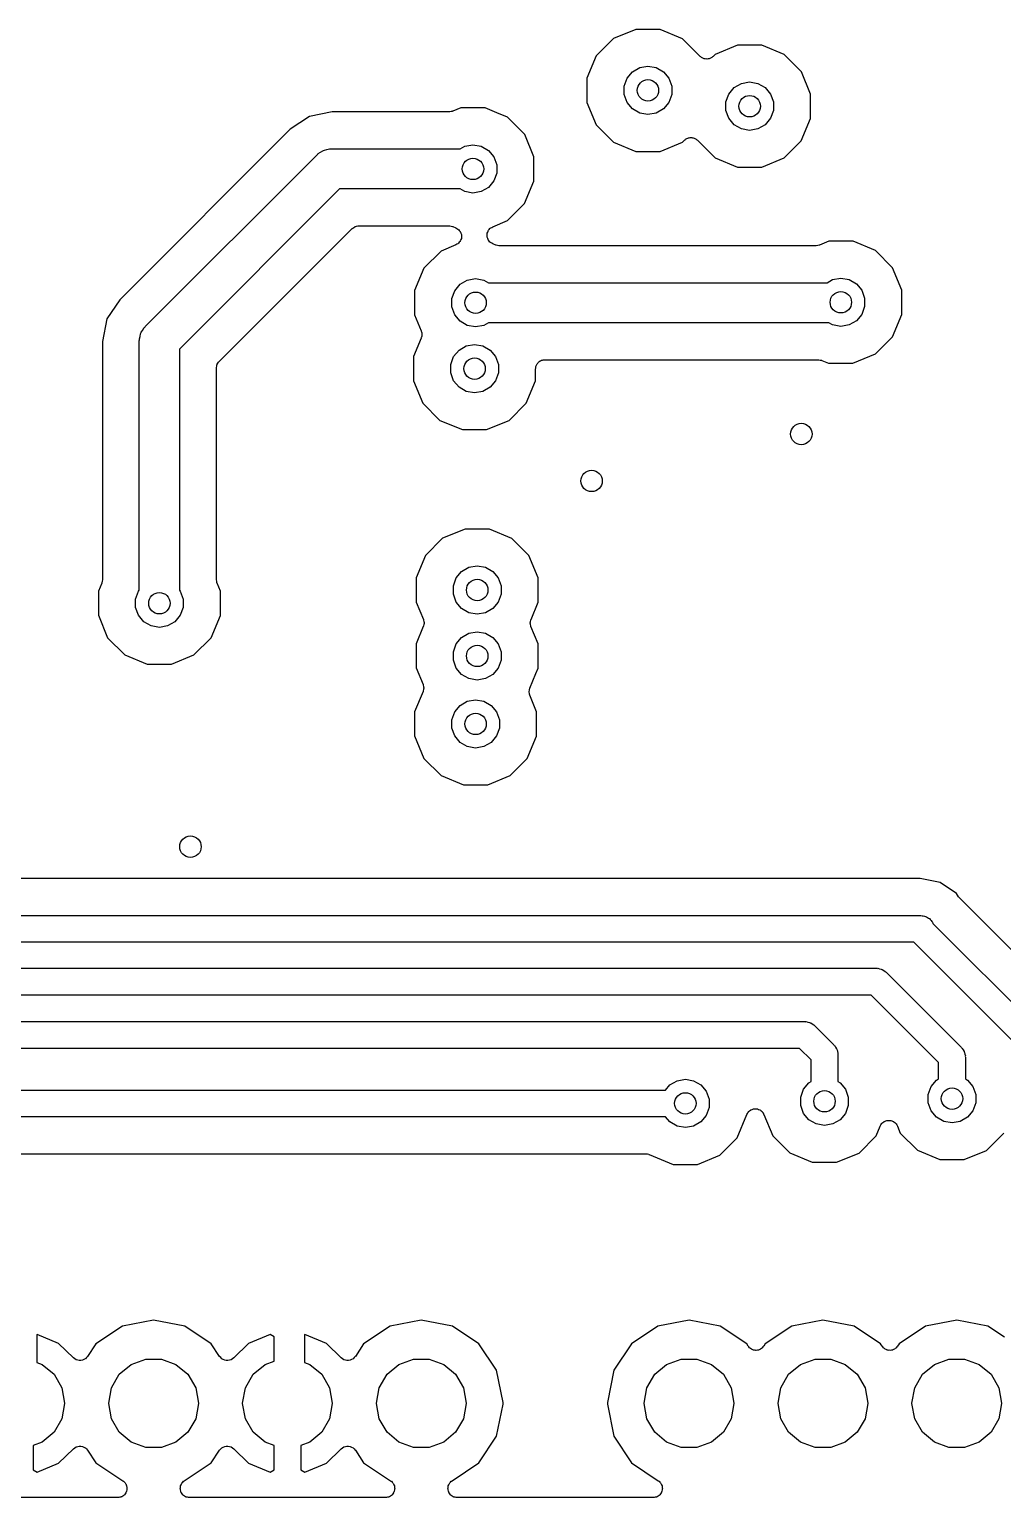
# Model space of a CAD drawing. Extents: x 91.5 to 189.2, y -112.8 to -60.5.
# Drawn here: x 159.7 to 178.17, y -112.83 to -84.97 of the extents above; entities that cross this region are included whole.
import ezdxf

# ---------------------------------------------------------------- set-up
doc = ezdxf.new("R2010")
doc.units = 0
doc.header["$MEASUREMENT"] = 0
doc.layers.add('BLACK', color=7, linetype='CONTINUOUS')

msp = doc.modelspace()

# ---------------------------------------------------------------- linework, layer by layer
at = {"layer": 'Black'}
for p, q in [((170.785, -85.1484), (170.46, -85.4736)), ((171.211, -84.9726), (170.785, -85.1484)), ((171.671, -84.973), (171.211, -84.9726)), ((172.096, -85.1495), (171.671, -84.973)), ((172.431, -85.4845), (172.096, -85.1495)), ((170.46, -85.4736), (170.283, -85.8988)), ((172.443, -85.4933), (172.431, -85.4845)), ((172.454, -85.5042), (172.443, -85.4933)), ((172.468, -85.5107), (172.454, -85.5042)), ((172.481, -85.5195), (172.468, -85.5107)), ((172.495, -85.5235), (172.481, -85.5195)), ((172.629, -85.5197), (172.614, -85.5236)), ((172.642, -85.5109), (172.629, -85.5197)), ((172.655, -85.5044), (172.642, -85.5109)), ((172.666, -85.4935), (172.655, -85.5044)), ((172.679, -85.4847), (172.666, -85.4935)), ((172.715, -85.4484), (172.679, -85.4847)), ((173.141, -85.2726), (172.715, -85.4484)), ((173.601, -85.273), (173.141, -85.2726)), ((174.026, -85.4495), (173.601, -85.273)), ((174.352, -85.7754), (174.026, -85.4495)), ((171.043, -85.9005), (171.145, -85.7784)), ((171.145, -85.7784), (171.283, -85.6987)), ((171.283, -85.6987), (171.44, -85.6711)), ((171.44, -85.6711), (171.597, -85.6987)), ((171.597, -85.6987), (171.735, -85.7784)), ((171.735, -85.7784), (171.837, -85.9005)), ((172.509, -85.53), (172.495, -85.5235)), ((172.525, -85.5314), (172.509, -85.53)), ((172.54, -85.5354), (172.525, -85.5314)), ((172.555, -85.534), (172.54, -85.5354)), ((172.57, -85.5354), (172.555, -85.534)), ((172.585, -85.5314), (172.57, -85.5354)), ((172.6, -85.5301), (172.585, -85.5314)), ((172.614, -85.5236), (172.6, -85.5301)), ((174.527, -86.2008), (174.352, -85.7754)), ((170.283, -85.8988), (170.283, -86.3592)), ((170.988, -86.0503), (171.043, -85.9005)), ((170.988, -86.2097), (170.988, -86.0503)), ((171.837, -85.9005), (171.892, -86.0503)), ((171.892, -86.0503), (171.892, -86.2097)), ((172.973, -86.2005), (173.075, -86.0784)), ((173.075, -86.0784), (173.213, -85.9987)), ((173.213, -85.9987), (173.37, -85.9711)), ((173.37, -85.9711), (173.527, -85.9987)), ((173.527, -85.9987), (173.665, -86.0784)), ((173.665, -86.0784), (173.767, -86.2005)), ((171.043, -86.3595), (170.988, -86.2097)), ((171.892, -86.2097), (171.837, -86.3595)), ((172.918, -86.3503), (172.973, -86.2005)), ((172.918, -86.5097), (172.918, -86.3503)), ((173.767, -86.2005), (173.822, -86.3503)), ((173.822, -86.3503), (173.822, -86.5097)), ((174.527, -86.6612), (174.527, -86.2008)), ((165.018, -86.6245), (164.653, -86.8678)), ((165.447, -86.539), (165.018, -86.6245)), ((167.671, -86.539), (165.447, -86.539)), ((167.675, -86.5383), (167.671, -86.539)), ((167.679, -86.5388), (167.675, -86.5383)), ((167.705, -86.5331), (167.679, -86.5388)), ((167.731, -86.5284), (167.705, -86.5331)), ((167.734, -86.5265), (167.731, -86.5284)), ((167.738, -86.5257), (167.734, -86.5265)), ((167.891, -86.4626), (167.738, -86.5257)), ((168.351, -86.463), (167.891, -86.4626)), ((168.575, -86.556), (168.351, -86.463)), ((168.776, -86.6395), (168.575, -86.556)), ((168.575, -86.556), (168.575, -86.556)), ((170.283, -86.3592), (170.458, -86.7846)), ((171.145, -86.4816), (171.043, -86.3595)), ((171.283, -86.5613), (171.145, -86.4816)), ((171.44, -86.5889), (171.283, -86.5613)), ((171.597, -86.5613), (171.44, -86.5889)), ((171.735, -86.4816), (171.597, -86.5613)), ((171.837, -86.3595), (171.735, -86.4816)), ((172.973, -86.6595), (172.918, -86.5097)), ((173.822, -86.5097), (173.767, -86.6595)), ((164.653, -86.8678), (161.418, -90.1034)), ((169.102, -86.9654), (168.776, -86.6395)), ((170.458, -86.7846), (170.784, -87.1105)), ((173.075, -86.7816), (172.973, -86.6595)), ((173.213, -86.8613), (173.075, -86.7816)), ((173.37, -86.8889), (173.213, -86.8613)), ((173.527, -86.8613), (173.37, -86.8889)), ((173.665, -86.7816), (173.527, -86.8613)), ((173.767, -86.6595), (173.665, -86.7816)), ((174.35, -87.0864), (174.527, -86.6612)), ((167.876, -87.239), (167.963, -87.1887)), ((167.963, -87.1887), (168.12, -87.1611)), ((168.12, -87.1611), (168.277, -87.1887)), ((168.277, -87.1887), (168.415, -87.2684)), ((169.277, -87.3908), (169.102, -86.9654)), ((170.784, -87.1105), (171.209, -87.287)), ((171.669, -87.2874), (172.095, -87.1116)), ((172.095, -87.1116), (172.131, -87.0753)), ((172.131, -87.0753), (172.144, -87.0665)), ((172.144, -87.0665), (172.155, -87.0556)), ((172.155, -87.0556), (172.168, -87.0491)), ((172.168, -87.0491), (172.181, -87.0403)), ((172.181, -87.0403), (172.196, -87.0364)), ((172.196, -87.0364), (172.21, -87.0299)), ((172.21, -87.0299), (172.225, -87.0286)), ((172.225, -87.0286), (172.24, -87.0246)), ((172.24, -87.0246), (172.255, -87.026)), ((172.255, -87.026), (172.27, -87.0246)), ((172.27, -87.0246), (172.285, -87.0286)), ((172.285, -87.0286), (172.301, -87.03)), ((172.301, -87.03), (172.315, -87.0365)), ((172.315, -87.0365), (172.329, -87.0405)), ((172.329, -87.0405), (172.342, -87.0493)), ((172.342, -87.0493), (172.356, -87.0558)), ((172.356, -87.0558), (172.367, -87.0667)), ((172.367, -87.0667), (172.379, -87.0755)), ((172.379, -87.0755), (172.714, -87.4105)), ((174.025, -87.4116), (174.35, -87.0864)), ((161.901, -90.6106), (165.161, -87.3506)), ((165.161, -87.3506), (165.174, -87.341)), ((165.174, -87.341), (165.185, -87.3281)), ((165.185, -87.3281), (165.228, -87.3032)), ((165.228, -87.3032), (165.269, -87.2747)), ((165.269, -87.2747), (165.285, -87.2704)), ((165.285, -87.2704), (165.3, -87.262)), ((165.3, -87.262), (165.349, -87.2533)), ((165.349, -87.2533), (165.397, -87.2404)), ((165.397, -87.2404), (165.413, -87.2419)), ((165.413, -87.2419), (165.43, -87.239)), ((165.43, -87.239), (167.876, -87.239)), ((168.415, -87.2684), (168.517, -87.3905)), ((168.517, -87.3905), (168.572, -87.5403)), ((169.277, -87.8512), (169.277, -87.3908)), ((171.209, -87.287), (171.669, -87.2874)), ((172.714, -87.4105), (173.139, -87.587)), ((173.599, -87.5874), (174.025, -87.4116)), ((168.572, -87.6997), (168.517, -87.8495)), ((168.572, -87.5403), (168.572, -87.6997)), ((173.139, -87.587), (173.599, -87.5874)), ((165.588, -88.001), (162.551, -91.0378)), ((167.876, -88.001), (165.588, -88.001)), ((167.963, -88.0513), (167.876, -88.001)), ((168.415, -87.9716), (168.277, -88.0513)), ((168.517, -87.8495), (168.415, -87.9716)), ((169.1, -88.2764), (169.277, -87.8512)), ((168.12, -88.0789), (167.963, -88.0513)), ((168.277, -88.0513), (168.12, -88.0789)), ((168.775, -88.6016), (169.1, -88.2764)), ((163.302, -91.2764), (165.826, -88.7524)), ((165.826, -88.7524), (165.833, -88.748)), ((165.833, -88.748), (165.838, -88.7421)), ((165.838, -88.7421), (165.858, -88.7306)), ((165.858, -88.7306), (165.876, -88.7174)), ((165.876, -88.7174), (165.884, -88.7154)), ((165.884, -88.7154), (165.89, -88.7116)), ((165.89, -88.7116), (165.913, -88.7076)), ((165.913, -88.7076), (165.935, -88.7017)), ((165.935, -88.7017), (165.943, -88.7023)), ((165.943, -88.7023), (165.95, -88.701)), ((165.95, -88.701), (167.671, -88.701)), ((167.671, -88.701), (167.675, -88.7017)), ((167.675, -88.7017), (167.679, -88.7012)), ((167.679, -88.7012), (167.705, -88.707)), ((167.705, -88.707), (167.731, -88.7116)), ((167.731, -88.7116), (167.734, -88.7136)), ((167.734, -88.7136), (167.738, -88.7144)), ((167.738, -88.7144), (167.796, -88.7384)), ((167.796, -88.7384), (167.815, -88.7507)), ((167.815, -88.7507), (167.835, -88.7613)), ((167.835, -88.7613), (167.841, -88.767)), ((167.841, -88.767), (167.847, -88.7712)), ((167.847, -88.7712), (167.861, -88.7894)), ((167.861, -88.7894), (167.877, -88.8063)), ((167.877, -88.8063), (167.88, -88.8134)), ((167.88, -88.8134), (167.884, -88.8195)), ((167.884, -88.8195), (167.891, -88.8414)), ((167.891, -88.8414), (167.9, -88.8626)), ((167.9, -88.8626), (167.9, -88.8703)), ((168.388, -88.8565), (168.39, -88.8491)), ((168.389, -88.8794), (168.388, -88.8565)), ((168.39, -88.8414), (168.399, -88.8202)), ((168.39, -88.8491), (168.39, -88.8414)), ((168.399, -88.8202), (168.406, -88.7984)), ((168.406, -88.7984), (168.411, -88.7923)), ((168.411, -88.7923), (168.414, -88.7851)), ((168.414, -88.7851), (168.429, -88.7682)), ((168.429, -88.7682), (168.443, -88.7501)), ((168.443, -88.7501), (168.45, -88.7459)), ((168.45, -88.7459), (168.455, -88.7402)), ((168.455, -88.7402), (168.475, -88.7297)), ((168.475, -88.7297), (168.495, -88.7173)), ((168.495, -88.7173), (168.775, -88.6016)), ((167.795, -89.0627), (167.515, -89.1784)), ((167.815, -89.0503), (167.795, -89.0627)), ((167.835, -89.0398), (167.815, -89.0503)), ((167.84, -89.0341), (167.835, -89.0398)), ((167.847, -89.0299), (167.84, -89.0341)), ((167.861, -89.0118), (167.847, -89.0299)), ((167.876, -88.9949), (167.861, -89.0118)), ((167.879, -88.9877), (167.876, -88.9949)), ((167.884, -88.9816), (167.879, -88.9877)), ((167.891, -88.9598), (167.884, -88.9816)), ((167.9, -88.9386), (167.891, -88.9598)), ((167.9, -88.8703), (167.902, -88.8777)), ((167.902, -88.9235), (167.9, -88.9309)), ((167.9, -88.9309), (167.9, -88.9386)), ((167.902, -88.8777), (167.901, -88.9006)), ((167.901, -88.9006), (167.902, -88.9235)), ((168.388, -88.9023), (168.389, -88.8794)), ((168.39, -88.9097), (168.388, -88.9023)), ((168.39, -88.9174), (168.39, -88.9097)), ((168.399, -88.9386), (168.39, -88.9174)), ((168.406, -88.9604), (168.399, -88.9386)), ((168.41, -88.9666), (168.406, -88.9604)), ((168.413, -88.9737), (168.41, -88.9666)), ((168.429, -88.9906), (168.413, -88.9737)), ((168.443, -89.0088), (168.429, -88.9906)), ((168.449, -89.013), (168.443, -89.0088)), ((168.455, -89.0187), (168.449, -89.013)), ((168.475, -89.0293), (168.455, -89.0187)), ((168.494, -89.0416), (168.475, -89.0293)), ((168.552, -89.0656), (168.494, -89.0416)), ((168.556, -89.0664), (168.552, -89.0656)), ((168.559, -89.0684), (168.556, -89.0664)), ((168.585, -89.073), (168.559, -89.0684)), ((168.611, -89.0788), (168.585, -89.073)), ((168.615, -89.0783), (168.611, -89.0788)), ((168.619, -89.079), (168.615, -89.0783)), ((174.627, -89.079), (168.619, -89.079)), ((174.631, -89.0783), (174.627, -89.079)), ((174.634, -89.0788), (174.631, -89.0783)), ((174.661, -89.0731), (174.634, -89.0788)), ((174.687, -89.0684), (174.661, -89.0731)), ((174.69, -89.0665), (174.687, -89.0684)), ((174.694, -89.0657), (174.69, -89.0665)), ((174.871, -88.9926), (174.694, -89.0657)), ((175.331, -88.993), (174.871, -88.9926)), ((175.756, -89.1695), (175.331, -88.993)), ((167.515, -89.1784), (167.19, -89.5036)), ((176.082, -89.4954), (175.756, -89.1695)), ((167.19, -89.5036), (167.013, -89.9288)), ((174.943, -89.7187), (175.1, -89.6911)), ((175.1, -89.6911), (175.257, -89.7187)), ((176.257, -89.9208), (176.082, -89.4954)), ((167.013, -89.9288), (167.013, -90.3892)), ((167.718, -90.0803), (167.773, -89.9305)), ((167.773, -89.9305), (167.875, -89.8084)), ((167.875, -89.8084), (168.013, -89.7287)), ((168.013, -89.7287), (168.17, -89.7011)), ((168.17, -89.7011), (168.327, -89.7287)), ((168.327, -89.7287), (168.414, -89.779)), ((168.414, -89.779), (174.839, -89.779)), ((174.839, -89.779), (174.943, -89.7187)), ((175.257, -89.7187), (175.395, -89.7984)), ((175.395, -89.7984), (175.497, -89.9205)), ((175.497, -89.9205), (175.552, -90.0703)), ((176.257, -90.3812), (176.257, -89.9208)), ((161.418, -90.1034), (161.174, -90.4676)), ((167.718, -90.2397), (167.718, -90.0803)), ((167.773, -90.3895), (167.718, -90.2397)), ((175.552, -90.2297), (175.497, -90.3795)), ((175.552, -90.0703), (175.552, -90.2297)), ((161.174, -90.4676), (161.089, -90.8973)), ((167.013, -90.3892), (167.139, -90.6941)), ((167.875, -90.5116), (167.773, -90.3895)), ((168.013, -90.5913), (167.875, -90.5116)), ((175.395, -90.5016), (175.257, -90.5813)), ((175.497, -90.3795), (175.395, -90.5016)), ((176.08, -90.8064), (176.257, -90.3812)), ((161.79, -90.8468), (161.803, -90.7987)), ((161.803, -90.7987), (161.812, -90.7497)), ((161.812, -90.7497), (161.82, -90.7352)), ((161.82, -90.7352), (161.825, -90.719)), ((161.825, -90.719), (161.853, -90.6782)), ((161.853, -90.6782), (161.878, -90.6351)), ((161.878, -90.6351), (161.891, -90.6243)), ((161.891, -90.6243), (161.901, -90.6106)), ((167.139, -90.6941), (167.14, -90.7017)), ((167.14, -90.7017), (167.144, -90.7085)), ((167.144, -90.8141), (167.14, -90.8209)), ((167.144, -90.7085), (167.147, -90.7312)), ((167.147, -90.7913), (167.144, -90.8141)), ((167.147, -90.7312), (167.152, -90.7536)), ((167.152, -90.769), (167.147, -90.7913)), ((167.152, -90.7536), (167.151, -90.7613)), ((167.151, -90.7613), (167.152, -90.769)), ((168.17, -90.6189), (168.013, -90.5913)), ((168.327, -90.5913), (168.17, -90.6189)), ((168.414, -90.541), (168.327, -90.5913)), ((174.873, -90.541), (168.414, -90.541)), ((174.943, -90.5813), (174.873, -90.541)), ((175.1, -90.6089), (174.943, -90.5813)), ((175.257, -90.5813), (175.1, -90.6089)), ((175.755, -91.1316), (176.08, -90.8064)), ((161.089, -90.8973), (161.089, -95.4108)), ((161.789, -90.88), (161.792, -90.8635)), ((161.789, -95.6109), (161.789, -90.88)), ((161.792, -90.8635), (161.79, -90.8468)), ((162.551, -91.0378), (162.551, -95.6109)), ((167.138, -90.8284), (166.993, -91.1788)), ((167.14, -90.8209), (167.138, -90.8284)), ((167.753, -91.1805), (167.855, -91.0584)), ((167.855, -91.0584), (167.993, -90.9787)), ((167.993, -90.9787), (168.15, -90.9511)), ((168.15, -90.9511), (168.307, -90.9787)), ((168.307, -90.9787), (168.445, -91.0584)), ((168.445, -91.0584), (168.547, -91.1805)), ((163.252, -91.3852), (163.258, -91.363)), ((163.258, -91.363), (163.262, -91.3404)), ((163.262, -91.3404), (163.265, -91.3337)), ((163.265, -91.3337), (163.267, -91.3263)), ((163.267, -91.3263), (163.281, -91.3075)), ((163.281, -91.3075), (163.292, -91.2877)), ((163.292, -91.2877), (163.298, -91.2827)), ((163.298, -91.2827), (163.302, -91.2764)), ((166.993, -91.1788), (166.993, -91.6392)), ((167.698, -91.3303), (167.753, -91.1805)), ((167.698, -91.4897), (167.698, -91.3303)), ((168.547, -91.1805), (168.602, -91.3303)), ((168.602, -91.3303), (168.602, -91.4897)), ((169.31, -91.386), (169.315, -91.3715)), ((169.315, -91.3715), (169.318, -91.3563)), ((169.318, -91.3563), (169.325, -91.3431)), ((169.325, -91.3431), (169.331, -91.3287)), ((169.331, -91.3287), (169.341, -91.3169)), ((169.341, -91.3169), (169.348, -91.3036)), ((169.348, -91.3036), (169.36, -91.2938)), ((169.36, -91.2938), (169.37, -91.2821)), ((169.37, -91.2821), (169.383, -91.2743)), ((169.383, -91.2743), (169.395, -91.2644)), ((169.395, -91.2644), (169.409, -91.2592)), ((169.409, -91.2592), (169.423, -91.2516)), ((169.423, -91.2516), (169.438, -91.2489)), ((169.438, -91.2489), (169.452, -91.2436)), ((169.452, -91.2436), (169.468, -91.2437)), ((169.468, -91.2437), (169.483, -91.241)), ((169.483, -91.241), (174.675, -91.241)), ((174.675, -91.241), (174.679, -91.2417)), ((174.679, -91.2417), (174.683, -91.2412)), ((174.683, -91.2412), (174.709, -91.247)), ((174.709, -91.247), (174.735, -91.2516)), ((174.735, -91.2516), (174.738, -91.2536)), ((174.738, -91.2536), (174.742, -91.2544)), ((174.742, -91.2544), (174.869, -91.307)), ((174.869, -91.307), (175.329, -91.3074)), ((175.329, -91.3074), (175.755, -91.1316)), ((163.251, -91.4005), (163.252, -91.3929)), ((163.251, -95.4111), (163.251, -91.4005)), ((163.252, -91.3929), (163.252, -91.3852)), ((166.993, -91.6392), (167.168, -92.0646)), ((167.753, -91.6395), (167.698, -91.4897)), ((167.855, -91.7616), (167.753, -91.6395)), ((168.547, -91.6395), (168.445, -91.7616)), ((168.602, -91.4897), (168.547, -91.6395)), ((169.13, -92.0664), (169.307, -91.6412)), ((169.307, -91.4163), (169.31, -91.4013)), ((169.307, -91.6412), (169.307, -91.4163)), ((169.31, -91.4013), (169.31, -91.386)), ((167.993, -91.8413), (167.855, -91.7616)), ((168.15, -91.8689), (167.993, -91.8413)), ((168.307, -91.8413), (168.15, -91.8689)), ((168.445, -91.7616), (168.307, -91.8413)), ((167.168, -92.0646), (167.494, -92.3905)), ((168.805, -92.3916), (169.13, -92.0664)), ((167.494, -92.3905), (167.919, -92.567)), ((168.379, -92.5674), (168.805, -92.3916)), ((167.919, -92.567), (168.379, -92.5674)), ((167.545, -94.6284), (167.22, -94.9536)), ((167.971, -94.4526), (167.545, -94.6284)), ((168.431, -94.453), (167.971, -94.4526)), ((168.856, -94.6295), (168.431, -94.453)), ((169.182, -94.9554), (168.856, -94.6295)), ((167.22, -94.9536), (167.043, -95.3788)), ((169.357, -95.3808), (169.182, -94.9554)), ((167.803, -95.3805), (167.905, -95.2584)), ((167.905, -95.2584), (168.043, -95.1787)), ((168.043, -95.1787), (168.2, -95.1511)), ((168.2, -95.1511), (168.357, -95.1787)), ((168.357, -95.1787), (168.495, -95.2584)), ((168.495, -95.2584), (168.597, -95.3805)), ((161.076, -95.4781), (161.013, -95.6288)), ((161.078, -95.4708), (161.076, -95.4742)), ((161.076, -95.4742), (161.076, -95.4781)), ((161.083, -95.4446), (161.078, -95.4708)), ((161.089, -95.4186), (161.083, -95.4446)), ((161.089, -95.4108), (161.088, -95.4147)), ((161.088, -95.4147), (161.089, -95.4186)), ((163.252, -95.4148), (163.251, -95.4111)), ((163.251, -95.4186), (163.252, -95.4148)), ((163.257, -95.4447), (163.251, -95.4186)), ((163.262, -95.4711), (163.257, -95.4447)), ((163.263, -95.4744), (163.262, -95.4711)), ((163.264, -95.4781), (163.263, -95.4744)), ((163.327, -95.6308), (163.264, -95.4781)), ((167.043, -95.3788), (167.043, -95.8392)), ((167.748, -95.5303), (167.803, -95.3805)), ((167.748, -95.6897), (167.748, -95.5303)), ((168.597, -95.3805), (168.652, -95.5303)), ((168.652, -95.5303), (168.652, -95.6897)), ((169.357, -95.8412), (169.357, -95.3808)), ((161.013, -95.6288), (161.013, -96.0892)), ((161.718, -95.7803), (161.773, -95.6305)), ((161.718, -95.9397), (161.718, -95.7803)), ((161.773, -95.6305), (161.789, -95.6109)), ((162.551, -95.6109), (162.567, -95.6305)), ((162.567, -95.6305), (162.622, -95.7803)), ((162.622, -95.7803), (162.622, -95.9397)), ((163.327, -96.0912), (163.327, -95.6308)), ((167.803, -95.8395), (167.748, -95.6897)), ((168.652, -95.6897), (168.597, -95.8395)), ((161.013, -96.0892), (161.188, -96.5146)), ((161.773, -96.0895), (161.718, -95.9397)), ((161.875, -96.2116), (161.773, -96.0895)), ((162.567, -96.0895), (162.465, -96.2116)), ((162.622, -95.9397), (162.567, -96.0895)), ((163.15, -96.5164), (163.327, -96.0912)), ((167.043, -95.8392), (167.179, -96.1683)), ((167.905, -95.9616), (167.803, -95.8395)), ((168.043, -96.0413), (167.905, -95.9616)), ((168.2, -96.0689), (168.043, -96.0413)), ((168.357, -96.0413), (168.2, -96.0689)), ((168.495, -95.9616), (168.357, -96.0413)), ((168.597, -95.8395), (168.495, -95.9616)), ((169.222, -96.1674), (169.357, -95.8412)), ((162.013, -96.2913), (161.875, -96.2116)), ((162.17, -96.3189), (162.013, -96.2913)), ((162.327, -96.2913), (162.17, -96.3189)), ((162.465, -96.2116), (162.327, -96.2913)), ((167.178, -96.3026), (167.043, -96.6288)), ((167.18, -96.295), (167.178, -96.3026)), ((167.179, -96.1683), (167.18, -96.1758)), ((167.18, -96.1758), (167.184, -96.1827)), ((167.184, -96.2882), (167.18, -96.295)), ((167.184, -96.1827), (167.187, -96.2054)), ((167.187, -96.2655), (167.184, -96.2882)), ((167.187, -96.2054), (167.192, -96.2278)), ((167.192, -96.2431), (167.187, -96.2655)), ((167.192, -96.2278), (167.191, -96.2354)), ((167.191, -96.2354), (167.192, -96.2431)), ((169.208, -96.2269), (169.213, -96.2045)), ((169.209, -96.2346), (169.208, -96.2269)), ((169.208, -96.2422), (169.209, -96.2346)), ((169.213, -96.2646), (169.208, -96.2422)), ((169.213, -96.2045), (169.216, -96.1818)), ((169.216, -96.2873), (169.213, -96.2646)), ((169.216, -96.1818), (169.22, -96.1749)), ((169.22, -96.2942), (169.216, -96.2873)), ((169.22, -96.1749), (169.222, -96.1674)), ((169.221, -96.3017), (169.22, -96.2942)), ((169.357, -96.6308), (169.221, -96.3017)), ((161.188, -96.5146), (161.514, -96.8405)), ((162.825, -96.8416), (163.15, -96.5164)), ((167.043, -96.6288), (167.043, -97.0892)), ((167.748, -96.7803), (167.803, -96.6305)), ((167.803, -96.6305), (167.905, -96.5084)), ((167.905, -96.5084), (168.043, -96.4287)), ((168.043, -96.4287), (168.2, -96.4011)), ((168.2, -96.4011), (168.357, -96.4287)), ((168.357, -96.4287), (168.495, -96.5084)), ((168.495, -96.5084), (168.597, -96.6305)), ((168.597, -96.6305), (168.652, -96.7803)), ((169.357, -97.0912), (169.357, -96.6308)), ((161.514, -96.8405), (161.939, -97.017)), ((162.399, -97.0174), (162.825, -96.8416)), ((167.748, -96.9397), (167.748, -96.7803)), ((167.803, -97.0895), (167.748, -96.9397)), ((168.652, -96.9397), (168.597, -97.0895)), ((168.652, -96.7803), (168.652, -96.9397)), ((161.939, -97.017), (162.399, -97.0174)), ((167.043, -97.0892), (167.172, -97.4021)), ((167.905, -97.2116), (167.803, -97.0895)), ((168.043, -97.2913), (167.905, -97.2116)), ((168.495, -97.2116), (168.357, -97.2913)), ((168.597, -97.0895), (168.495, -97.2116)), ((169.198, -97.4736), (169.313, -97.1966)), ((169.313, -97.1966), (169.357, -97.0912)), ((169.313, -97.1966), (169.313, -97.1966)), ((167.172, -97.4021), (167.174, -97.4096)), ((167.174, -97.4096), (167.177, -97.4165)), ((167.177, -97.4165), (167.18, -97.4392)), ((167.18, -97.4993), (167.177, -97.522)), ((167.18, -97.4392), (167.185, -97.4616)), ((167.185, -97.4769), (167.18, -97.4993)), ((167.185, -97.4616), (167.184, -97.4693)), ((167.184, -97.4693), (167.185, -97.4769)), ((168.2, -97.3189), (168.043, -97.2913)), ((168.357, -97.2913), (168.2, -97.3189)), ((169.19, -97.5107), (169.193, -97.488)), ((169.193, -97.488), (169.197, -97.4811)), ((169.197, -97.4811), (169.198, -97.4736)), ((167.172, -97.5364), (167.013, -97.9188)), ((167.173, -97.5289), (167.172, -97.5364)), ((167.177, -97.522), (167.173, -97.5289)), ((167.875, -97.7984), (168.013, -97.7187)), ((168.013, -97.7187), (168.17, -97.6911)), ((168.17, -97.6911), (168.327, -97.7187)), ((168.327, -97.7187), (168.465, -97.7984)), ((169.185, -97.5331), (169.19, -97.5107)), ((169.186, -97.5407), (169.185, -97.5331)), ((169.185, -97.5484), (169.186, -97.5407)), ((169.19, -97.5708), (169.185, -97.5484)), ((169.193, -97.5935), (169.19, -97.5708)), ((169.196, -97.6004), (169.193, -97.5935)), ((169.198, -97.6079), (169.196, -97.6004)), ((169.327, -97.9208), (169.198, -97.6079)), ((167.013, -97.9188), (167.013, -98.3792)), ((167.718, -98.0703), (167.773, -97.9205)), ((167.773, -97.9205), (167.875, -97.7984)), ((168.465, -97.7984), (168.567, -97.9205)), ((168.567, -97.9205), (168.622, -98.0703)), ((169.327, -98.3812), (169.327, -97.9208)), ((167.718, -98.2297), (167.718, -98.0703)), ((167.773, -98.3795), (167.718, -98.2297)), ((168.622, -98.2297), (168.567, -98.3795)), ((168.622, -98.0703), (168.622, -98.2297)), ((167.013, -98.3792), (167.188, -98.8046)), ((167.875, -98.5016), (167.773, -98.3795)), ((168.013, -98.5813), (167.875, -98.5016)), ((168.17, -98.6089), (168.013, -98.5813)), ((168.327, -98.5813), (168.17, -98.6089)), ((168.465, -98.5016), (168.327, -98.5813)), ((168.567, -98.3795), (168.465, -98.5016)), ((169.15, -98.8064), (169.327, -98.3812)), ((167.188, -98.8046), (167.514, -99.1305)), ((168.825, -99.1316), (169.15, -98.8064)), ((167.514, -99.1305), (167.939, -99.307)), ((168.399, -99.3074), (168.825, -99.1316)), ((167.939, -99.307), (168.399, -99.3074)), ((176.603, -101.086), (154.223, -101.086)), ((176.984, -101.162), (176.603, -101.086)), ((177.292, -101.368), (176.984, -101.162)), ((177.333, -101.429), (177.292, -101.368)), ((177.345, -101.442), (177.333, -101.429)), ((177.355, -101.456), (177.345, -101.442)), ((179.971, -104.072), (177.355, -101.456)), ((147.525, -101.786), (176.62, -101.786)), ((176.62, -101.786), (176.642, -101.79)), ((176.642, -101.79), (176.664, -101.79)), ((176.664, -101.79), (176.685, -101.797)), ((176.685, -101.797), (176.707, -101.801)), ((176.707, -101.801), (176.726, -101.812)), ((176.726, -101.812), (176.747, -101.82)), ((176.747, -101.82), (176.764, -101.834)), ((176.764, -101.834), (176.783, -101.845)), ((176.783, -101.845), (176.798, -101.862)), ((176.798, -101.862), (176.815, -101.877)), ((176.815, -101.877), (176.826, -101.896)), ((176.826, -101.896), (176.84, -101.913)), ((176.84, -101.913), (176.848, -101.934)), ((176.848, -101.934), (176.854, -101.944)), ((176.854, -101.944), (179.745, -104.836)), ((176.485, -102.294), (147.42, -102.294)), ((179.382, -105.191), (176.485, -102.294)), ((146.735, -102.786), (175.78, -102.786)), ((175.78, -102.786), (175.791, -102.788)), ((175.791, -102.788), (175.802, -102.787)), ((175.802, -102.787), (175.834, -102.796)), ((175.834, -102.796), (175.867, -102.801)), ((175.867, -102.801), (175.877, -102.807)), ((175.877, -102.807), (175.887, -102.81)), ((175.887, -102.81), (175.915, -102.829)), ((175.915, -102.829), (175.943, -102.845)), ((175.943, -102.845), (175.95, -102.854)), ((175.95, -102.854), (175.96, -102.86)), ((175.96, -102.86), (177.39, -104.29)), ((175.675, -103.294), (146.63, -103.294)), ((176.956, -104.575), (175.675, -103.294)), ((145.807, -103.798), (174.422, -103.798)), ((174.422, -103.798), (174.433, -103.8)), ((174.433, -103.8), (174.444, -103.799)), ((174.444, -103.799), (174.476, -103.807)), ((174.476, -103.807), (174.508, -103.813)), ((174.508, -103.813), (174.518, -103.819)), ((174.518, -103.819), (174.529, -103.821)), ((174.529, -103.821), (174.556, -103.84)), ((174.556, -103.84), (174.585, -103.857)), ((174.585, -103.857), (174.592, -103.866)), ((174.592, -103.866), (174.601, -103.872)), ((174.601, -103.872), (174.97, -104.24)), ((174.316, -104.306), (145.702, -104.306)), ((174.536, -104.525), (174.316, -104.306)), ((174.97, -104.24), (174.976, -104.25)), ((174.976, -104.25), (174.985, -104.257)), ((174.985, -104.257), (175.001, -104.285)), ((175.001, -104.285), (175.02, -104.313)), ((175.02, -104.313), (175.023, -104.323)), ((175.023, -104.323), (175.029, -104.333)), ((175.029, -104.333), (175.034, -104.366)), ((175.034, -104.366), (175.043, -104.398)), ((175.043, -104.398), (175.042, -104.409)), ((175.042, -104.409), (175.044, -104.42)), ((175.044, -104.42), (175.044, -104.935)), ((177.39, -104.29), (177.396, -104.3)), ((177.396, -104.3), (177.405, -104.307)), ((177.405, -104.307), (177.421, -104.335)), ((177.421, -104.335), (177.44, -104.363)), ((177.44, -104.363), (177.443, -104.373)), ((177.443, -104.373), (177.449, -104.383)), ((177.449, -104.383), (177.454, -104.416)), ((177.454, -104.416), (177.463, -104.448)), ((177.463, -104.448), (177.462, -104.459)), ((177.462, -104.459), (177.464, -104.47)), ((174.536, -104.935), (174.536, -104.525)), ((176.956, -104.885), (176.956, -104.575)), ((177.464, -104.47), (177.464, -104.885)), ((171.773, -105.096), (171.855, -104.998)), ((171.855, -104.998), (171.993, -104.919)), ((171.993, -104.919), (172.15, -104.891)), ((172.15, -104.891), (172.307, -104.919)), ((172.307, -104.919), (172.445, -104.998)), ((172.445, -104.998), (172.547, -105.121)), ((174.393, -105.081), (174.495, -104.958)), ((174.495, -104.958), (174.536, -104.935)), ((175.044, -104.935), (175.085, -104.958)), ((175.085, -104.958), (175.187, -105.081)), ((176.813, -105.031), (176.915, -104.908)), ((176.915, -104.908), (176.956, -104.885)), ((177.464, -104.885), (177.505, -104.908)), ((177.505, -104.908), (177.607, -105.031)), ((145.465, -105.096), (171.773, -105.096)), ((172.547, -105.121), (172.602, -105.27)), ((172.602, -105.27), (172.602, -105.43)), ((174.338, -105.23), (174.393, -105.081)), ((174.338, -105.39), (174.338, -105.23)), ((175.187, -105.081), (175.242, -105.23)), ((175.242, -105.23), (175.242, -105.39)), ((176.758, -105.18), (176.813, -105.031)), ((176.758, -105.34), (176.758, -105.18)), ((177.607, -105.031), (177.662, -105.18)), ((177.662, -105.18), (177.662, -105.34)), ((172.547, -105.579), (172.445, -105.702)), ((172.602, -105.43), (172.547, -105.579)), ((173.13, -106.006), (173.316, -105.558)), ((173.316, -105.558), (173.329, -105.539)), ((173.329, -105.539), (173.339, -105.519)), ((173.339, -105.519), (173.345, -105.514)), ((173.345, -105.514), (173.349, -105.507)), ((173.349, -105.507), (173.367, -105.493)), ((173.367, -105.493), (173.384, -105.478)), ((173.384, -105.478), (173.391, -105.475)), ((173.391, -105.475), (173.398, -105.47)), ((173.398, -105.47), (173.419, -105.463)), ((173.419, -105.463), (173.441, -105.454)), ((173.441, -105.454), (173.448, -105.454)), ((173.448, -105.454), (173.456, -105.452)), ((173.456, -105.452), (173.479, -105.453)), ((173.479, -105.453), (173.502, -105.452)), ((173.502, -105.452), (173.509, -105.454)), ((173.509, -105.454), (173.517, -105.454)), ((173.517, -105.454), (173.538, -105.463)), ((173.538, -105.463), (173.56, -105.47)), ((173.56, -105.47), (173.566, -105.475)), ((173.566, -105.475), (173.573, -105.478)), ((173.573, -105.478), (173.59, -105.493)), ((173.59, -105.493), (173.608, -105.507)), ((173.608, -105.507), (173.612, -105.514)), ((173.612, -105.514), (173.618, -105.519)), ((173.618, -105.519), (173.628, -105.539)), ((173.628, -105.539), (173.641, -105.559)), ((173.641, -105.559), (173.808, -105.965)), ((174.393, -105.539), (174.338, -105.39)), ((174.495, -105.662), (174.393, -105.539)), ((175.187, -105.539), (175.085, -105.662)), ((175.242, -105.39), (175.187, -105.539)), ((176.813, -105.489), (176.758, -105.34)), ((176.915, -105.612), (176.813, -105.489)), ((177.607, -105.489), (177.505, -105.612)), ((177.662, -105.34), (177.607, -105.489)), ((171.773, -105.604), (145.36, -105.604)), ((171.855, -105.702), (171.773, -105.604)), ((171.993, -105.781), (171.855, -105.702)), ((172.15, -105.809), (171.993, -105.781)), ((172.307, -105.781), (172.15, -105.809)), ((172.445, -105.702), (172.307, -105.781)), ((174.633, -105.741), (174.495, -105.662)), ((174.79, -105.769), (174.633, -105.741)), ((174.947, -105.741), (174.79, -105.769)), ((175.085, -105.662), (174.947, -105.741)), ((175.77, -105.966), (175.848, -105.779)), ((175.848, -105.779), (175.861, -105.76)), ((175.861, -105.76), (175.871, -105.739)), ((175.871, -105.739), (175.877, -105.734)), ((175.877, -105.734), (175.881, -105.728)), ((175.881, -105.728), (175.899, -105.714)), ((175.899, -105.714), (175.916, -105.698)), ((175.916, -105.698), (175.923, -105.695)), ((175.923, -105.695), (175.929, -105.691)), ((175.929, -105.691), (175.951, -105.684)), ((175.951, -105.684), (175.972, -105.675)), ((175.972, -105.675), (175.98, -105.675)), ((175.98, -105.675), (175.988, -105.672)), ((175.988, -105.672), (176.01, -105.673)), ((176.01, -105.673), (176.033, -105.672)), ((176.033, -105.672), (176.041, -105.675)), ((176.041, -105.675), (176.048, -105.675)), ((176.048, -105.675), (176.07, -105.684)), ((176.07, -105.684), (176.091, -105.691)), ((176.091, -105.691), (176.098, -105.695)), ((176.098, -105.695), (176.105, -105.698)), ((176.105, -105.698), (176.122, -105.714)), ((176.122, -105.714), (176.14, -105.728)), ((176.14, -105.728), (176.144, -105.734)), ((176.144, -105.734), (176.15, -105.74)), ((176.15, -105.74), (176.16, -105.76)), ((176.16, -105.76), (176.173, -105.779)), ((176.173, -105.779), (176.228, -105.915)), ((177.053, -105.691), (176.915, -105.612)), ((177.21, -105.719), (177.053, -105.691)), ((177.367, -105.691), (177.21, -105.719)), ((177.505, -105.612), (177.367, -105.691)), ((172.805, -106.332), (173.13, -106.006)), ((173.808, -105.965), (174.134, -106.29)), ((175.445, -106.292), (175.77, -105.966)), ((176.228, -105.915), (176.554, -106.24)), ((177.865, -106.242), (178.19, -105.916)), ((145.377, -106.304), (171.395, -106.304)), ((171.395, -106.304), (171.399, -106.305)), ((171.399, -106.305), (171.403, -106.304)), ((171.403, -106.304), (171.429, -106.31)), ((171.429, -106.31), (171.455, -106.315)), ((171.455, -106.315), (171.458, -106.317)), ((171.458, -106.317), (171.462, -106.317)), ((171.462, -106.317), (171.919, -106.507)), ((172.379, -106.507), (172.805, -106.332)), ((174.134, -106.29), (174.559, -106.467)), ((175.019, -106.467), (175.445, -106.292)), ((176.554, -106.24), (176.979, -106.417)), ((177.439, -106.417), (177.865, -106.242)), ((171.919, -106.507), (172.379, -106.507)), ((174.559, -106.467), (175.019, -106.467)), ((176.979, -106.417), (177.439, -106.417)), ((162.06, -109.46), (161.468, -109.577)), ((162.652, -109.577), (162.06, -109.46)), ((167.14, -109.46), (166.548, -109.577)), ((167.732, -109.577), (167.14, -109.46)), ((172.22, -109.46), (171.628, -109.577)), ((172.812, -109.577), (172.22, -109.46)), ((174.76, -109.46), (174.168, -109.577)), ((175.352, -109.577), (174.76, -109.46)), ((177.3, -109.46), (176.708, -109.577)), ((177.892, -109.577), (177.3, -109.46)), ((159.851, -109.735), (159.844, -109.739)), ((159.844, -109.739), (159.844, -110.264)), ((160.258, -109.904), (159.851, -109.735)), ((161.468, -109.577), (160.966, -109.913)), ((163.154, -109.913), (162.652, -109.577)), ((164.269, -109.735), (163.862, -109.904)), ((164.346, -109.78), (164.269, -109.735)), ((164.931, -109.735), (164.924, -109.739)), ((164.924, -109.739), (164.924, -110.264)), ((165.338, -109.904), (164.931, -109.735)), ((166.548, -109.577), (166.046, -109.913)), ((168.234, -109.913), (167.732, -109.577)), ((171.628, -109.577), (171.126, -109.913)), ((173.314, -109.913), (172.812, -109.577)), ((174.168, -109.577), (173.666, -109.913)), ((175.854, -109.913), (175.352, -109.577)), ((176.708, -109.577), (176.206, -109.913)), ((178.207, -109.788), (177.892, -109.577)), ((160.539, -110.178), (160.258, -109.904)), ((160.966, -109.913), (160.808, -110.15)), ((163.312, -110.15), (163.154, -109.913)), ((163.862, -109.904), (163.581, -110.178)), ((164.346, -110.238), (164.346, -109.78)), ((165.619, -110.178), (165.338, -109.904)), ((166.046, -109.913), (165.888, -110.15)), ((168.569, -110.414), (168.234, -109.913)), ((171.126, -109.913), (170.791, -110.414)), ((173.344, -109.958), (173.314, -109.913)), ((173.357, -109.972), (173.344, -109.958)), ((173.369, -109.988), (173.357, -109.972)), ((173.378, -109.994), (173.369, -109.988)), ((173.386, -110.002), (173.378, -109.994)), ((173.403, -110.011), (173.386, -110.002)), ((173.419, -110.021), (173.403, -110.011)), ((173.431, -110.024), (173.419, -110.021)), ((173.441, -110.029), (173.431, -110.024)), ((173.46, -110.031), (173.441, -110.029)), ((173.479, -110.036), (173.46, -110.031)), ((173.49, -110.035), (173.479, -110.036)), ((173.501, -110.036), (173.49, -110.035)), ((173.52, -110.031), (173.501, -110.036)), ((173.539, -110.029), (173.52, -110.031)), ((173.549, -110.024), (173.539, -110.029)), ((173.561, -110.021), (173.549, -110.024)), ((173.577, -110.011), (173.561, -110.021)), ((173.594, -110.002), (173.577, -110.011)), ((173.602, -109.994), (173.594, -110.002)), ((173.611, -109.988), (173.602, -109.994)), ((173.623, -109.972), (173.611, -109.988)), ((173.636, -109.958), (173.623, -109.972)), ((173.666, -109.913), (173.636, -109.958)), ((175.884, -109.958), (175.854, -109.913)), ((175.897, -109.972), (175.884, -109.958)), ((175.909, -109.988), (175.897, -109.972)), ((175.918, -109.994), (175.909, -109.988)), ((175.926, -110.002), (175.918, -109.994)), ((175.943, -110.011), (175.926, -110.002)), ((175.959, -110.021), (175.943, -110.011)), ((175.971, -110.024), (175.959, -110.021)), ((175.981, -110.029), (175.971, -110.024)), ((176, -110.031), (175.981, -110.029)), ((176.019, -110.036), (176, -110.031)), ((176.03, -110.035), (176.019, -110.036)), ((176.041, -110.036), (176.03, -110.035)), ((176.06, -110.031), (176.041, -110.036)), ((176.079, -110.029), (176.06, -110.031)), ((176.089, -110.024), (176.079, -110.029)), ((176.101, -110.021), (176.089, -110.024)), ((176.117, -110.011), (176.101, -110.021)), ((176.134, -110.002), (176.117, -110.011)), ((176.142, -109.994), (176.134, -110.002)), ((176.151, -109.988), (176.142, -109.994)), ((176.163, -109.972), (176.151, -109.988)), ((176.176, -109.958), (176.163, -109.972)), ((176.206, -109.913), (176.176, -109.958)), ((159.844, -110.264), (159.945, -110.301)), ((159.945, -110.301), (160.171, -110.49)), ((160.54, -110.179), (160.539, -110.178)), ((160.565, -110.196), (160.54, -110.179)), ((160.54, -110.179), (160.54, -110.179)), ((160.589, -110.213), (160.565, -110.196)), ((160.59, -110.213), (160.589, -110.213)), ((160.591, -110.213), (160.59, -110.213)), ((160.62, -110.22), (160.591, -110.213)), ((160.649, -110.228), (160.62, -110.22)), ((160.65, -110.228), (160.649, -110.228)), ((160.649, -110.228), (160.649, -110.228)), ((160.68, -110.225), (160.65, -110.228)), ((160.709, -110.222), (160.68, -110.225)), ((160.71, -110.221), (160.709, -110.222)), ((160.711, -110.221), (160.71, -110.221)), ((160.737, -110.208), (160.711, -110.221)), ((160.764, -110.195), (160.737, -110.208)), ((160.765, -110.195), (160.764, -110.195)), ((160.766, -110.194), (160.765, -110.195)), ((160.786, -110.173), (160.766, -110.194)), ((160.807, -110.152), (160.786, -110.173)), ((160.808, -110.15), (160.807, -110.151)), ((160.807, -110.151), (160.807, -110.152)), ((161.409, -110.49), (161.635, -110.301)), ((161.635, -110.301), (161.912, -110.2)), ((161.912, -110.2), (162.208, -110.2)), ((162.208, -110.2), (162.485, -110.301)), ((162.485, -110.301), (162.711, -110.49)), ((163.313, -110.151), (163.312, -110.15)), ((163.313, -110.152), (163.313, -110.151)), ((163.334, -110.173), (163.313, -110.152)), ((163.354, -110.194), (163.334, -110.173)), ((163.355, -110.195), (163.354, -110.194)), ((163.356, -110.195), (163.355, -110.195)), ((163.383, -110.208), (163.356, -110.195)), ((163.409, -110.221), (163.383, -110.208)), ((163.41, -110.221), (163.409, -110.221)), ((163.411, -110.222), (163.41, -110.221)), ((163.44, -110.225), (163.411, -110.222)), ((163.47, -110.228), (163.44, -110.225)), ((163.471, -110.228), (163.47, -110.228)), ((163.5, -110.22), (163.471, -110.228)), ((163.471, -110.228), (163.471, -110.228)), ((163.529, -110.213), (163.5, -110.22)), ((163.53, -110.213), (163.529, -110.213)), ((163.531, -110.213), (163.53, -110.213)), ((163.555, -110.196), (163.531, -110.213)), ((163.58, -110.179), (163.555, -110.196)), ((163.581, -110.178), (163.58, -110.179)), ((163.58, -110.179), (163.58, -110.179)), ((163.949, -110.49), (164.175, -110.301)), ((164.175, -110.301), (164.346, -110.238)), ((164.924, -110.264), (165.025, -110.301)), ((165.025, -110.301), (165.251, -110.49)), ((165.62, -110.179), (165.619, -110.178)), ((165.645, -110.196), (165.62, -110.179)), ((165.62, -110.179), (165.62, -110.179)), ((165.669, -110.213), (165.645, -110.196)), ((165.67, -110.213), (165.669, -110.213)), ((165.671, -110.213), (165.67, -110.213)), ((165.7, -110.22), (165.671, -110.213)), ((165.729, -110.228), (165.7, -110.22)), ((165.73, -110.228), (165.729, -110.228)), ((165.729, -110.228), (165.729, -110.228)), ((165.76, -110.225), (165.73, -110.228)), ((165.789, -110.222), (165.76, -110.225)), ((165.79, -110.221), (165.789, -110.222)), ((165.791, -110.221), (165.79, -110.221)), ((165.817, -110.208), (165.791, -110.221)), ((165.844, -110.195), (165.817, -110.208)), ((165.845, -110.195), (165.844, -110.195)), ((165.846, -110.194), (165.845, -110.195)), ((165.866, -110.173), (165.846, -110.194)), ((165.887, -110.152), (165.866, -110.173)), ((165.888, -110.15), (165.887, -110.151)), ((165.887, -110.151), (165.887, -110.152)), ((166.489, -110.49), (166.715, -110.301)), ((166.715, -110.301), (166.992, -110.2)), ((166.992, -110.2), (167.288, -110.2)), ((167.288, -110.2), (167.565, -110.301)), ((167.565, -110.301), (167.791, -110.49)), ((171.569, -110.49), (171.795, -110.301)), ((171.795, -110.301), (172.072, -110.2)), ((172.072, -110.2), (172.368, -110.2)), ((172.368, -110.2), (172.645, -110.301)), ((172.645, -110.301), (172.871, -110.49)), ((174.109, -110.49), (174.335, -110.301)), ((174.335, -110.301), (174.612, -110.2)), ((174.612, -110.2), (174.908, -110.2)), ((174.908, -110.2), (175.185, -110.301)), ((175.185, -110.301), (175.411, -110.49)), ((176.649, -110.49), (176.875, -110.301)), ((176.875, -110.301), (177.152, -110.2)), ((177.152, -110.2), (177.448, -110.2)), ((177.448, -110.2), (177.725, -110.301)), ((177.725, -110.301), (177.951, -110.49)), ((160.171, -110.49), (160.319, -110.746)), ((161.261, -110.746), (161.409, -110.49)), ((162.711, -110.49), (162.859, -110.746)), ((163.801, -110.746), (163.949, -110.49)), ((165.251, -110.49), (165.399, -110.746)), ((166.341, -110.746), (166.489, -110.49)), ((167.791, -110.49), (167.939, -110.746)), ((168.69, -111.023), (168.569, -110.414)), ((170.791, -110.414), (170.67, -111.023)), ((171.421, -110.746), (171.569, -110.49)), ((172.871, -110.49), (173.019, -110.746)), ((173.961, -110.746), (174.109, -110.49)), ((175.411, -110.49), (175.559, -110.746)), ((176.501, -110.746), (176.649, -110.49)), ((177.951, -110.49), (178.099, -110.746)), ((160.319, -110.746), (160.37, -111.037)), ((161.21, -111.037), (161.261, -110.746)), ((162.859, -110.746), (162.91, -111.037)), ((163.75, -111.037), (163.801, -110.746)), ((165.399, -110.746), (165.45, -111.037)), ((166.29, -111.037), (166.341, -110.746)), ((167.939, -110.746), (167.99, -111.037)), ((171.37, -111.037), (171.421, -110.746)), ((173.019, -110.746), (173.07, -111.037)), ((173.91, -111.037), (173.961, -110.746)), ((175.559, -110.746), (175.61, -111.037)), ((176.45, -111.037), (176.501, -110.746)), ((178.099, -110.746), (178.15, -111.037)), ((160.37, -111.043), (160.319, -111.334)), ((160.37, -111.037), (160.37, -111.043)), ((161.21, -111.043), (161.21, -111.037)), ((161.261, -111.334), (161.21, -111.043)), ((162.91, -111.043), (162.859, -111.334)), ((162.91, -111.037), (162.91, -111.043)), ((163.75, -111.043), (163.75, -111.037)), ((163.801, -111.334), (163.75, -111.043)), ((165.45, -111.043), (165.399, -111.334)), ((165.45, -111.037), (165.45, -111.043)), ((166.29, -111.043), (166.29, -111.037)), ((166.341, -111.334), (166.29, -111.043)), ((167.99, -111.043), (167.939, -111.334)), ((167.99, -111.037), (167.99, -111.043)), ((168.569, -111.666), (168.69, -111.057)), ((168.69, -111.057), (168.69, -111.023)), ((170.67, -111.023), (170.67, -111.057)), ((170.67, -111.057), (170.791, -111.666)), ((171.37, -111.043), (171.37, -111.037)), ((171.421, -111.334), (171.37, -111.043)), ((173.07, -111.043), (173.019, -111.334)), ((173.07, -111.037), (173.07, -111.043)), ((173.91, -111.043), (173.91, -111.037)), ((173.961, -111.334), (173.91, -111.043)), ((175.61, -111.043), (175.559, -111.334)), ((175.61, -111.037), (175.61, -111.043)), ((176.45, -111.043), (176.45, -111.037)), ((176.501, -111.334), (176.45, -111.043)), ((178.15, -111.043), (178.099, -111.334)), ((178.15, -111.037), (178.15, -111.043)), ((160.319, -111.334), (160.171, -111.59)), ((161.409, -111.59), (161.261, -111.334)), ((162.859, -111.334), (162.711, -111.59)), ((163.949, -111.59), (163.801, -111.334)), ((165.399, -111.334), (165.251, -111.59)), ((166.489, -111.59), (166.341, -111.334)), ((167.939, -111.334), (167.791, -111.59)), ((171.569, -111.59), (171.421, -111.334)), ((173.019, -111.334), (172.871, -111.59)), ((174.109, -111.59), (173.961, -111.334)), ((175.559, -111.334), (175.411, -111.59)), ((176.649, -111.59), (176.501, -111.334)), ((178.099, -111.334), (177.951, -111.59)), ((160.171, -111.59), (159.945, -111.779)), ((161.635, -111.779), (161.409, -111.59)), ((162.711, -111.59), (162.485, -111.779)), ((164.175, -111.779), (163.949, -111.59)), ((165.251, -111.59), (165.025, -111.779)), ((166.715, -111.779), (166.489, -111.59)), ((167.791, -111.59), (167.565, -111.779)), ((168.234, -112.167), (168.569, -111.666)), ((170.791, -111.666), (171.126, -112.167)), ((171.795, -111.779), (171.569, -111.59)), ((172.871, -111.59), (172.645, -111.779)), ((174.335, -111.779), (174.109, -111.59)), ((175.411, -111.59), (175.185, -111.779)), ((176.875, -111.779), (176.649, -111.59)), ((177.951, -111.59), (177.725, -111.779)), ((159.945, -111.779), (159.774, -111.842)), ((159.774, -111.842), (159.774, -112.3)), ((160.258, -112.176), (160.539, -111.902)), ((160.539, -111.902), (160.54, -111.901)), ((160.54, -111.901), (160.565, -111.884)), ((160.54, -111.901), (160.54, -111.901)), ((160.565, -111.884), (160.589, -111.867)), ((160.589, -111.867), (160.59, -111.867)), ((160.59, -111.867), (160.591, -111.867)), ((160.591, -111.867), (160.62, -111.86)), ((160.62, -111.86), (160.649, -111.852)), ((160.649, -111.852), (160.649, -111.852)), ((160.649, -111.852), (160.65, -111.852)), ((160.65, -111.852), (160.68, -111.855)), ((160.68, -111.855), (160.709, -111.858)), ((160.709, -111.858), (160.71, -111.859)), ((160.71, -111.859), (160.711, -111.859)), ((160.711, -111.859), (160.737, -111.872)), ((160.737, -111.872), (160.764, -111.885)), ((160.764, -111.885), (160.765, -111.885)), ((160.765, -111.885), (160.766, -111.886)), ((160.766, -111.886), (160.786, -111.907)), ((160.786, -111.907), (160.807, -111.928)), ((160.807, -111.928), (160.807, -111.929)), ((160.807, -111.929), (160.808, -111.93)), ((160.808, -111.93), (160.966, -112.167)), ((161.912, -111.88), (161.635, -111.779)), ((162.208, -111.88), (161.912, -111.88)), ((162.485, -111.779), (162.208, -111.88)), ((163.154, -112.167), (163.312, -111.93)), ((163.312, -111.93), (163.313, -111.929)), ((163.313, -111.928), (163.334, -111.907)), ((163.313, -111.929), (163.313, -111.928)), ((163.334, -111.907), (163.354, -111.886)), ((163.354, -111.886), (163.355, -111.885)), ((163.355, -111.885), (163.356, -111.885)), ((163.356, -111.885), (163.383, -111.872)), ((163.383, -111.872), (163.409, -111.859)), ((163.409, -111.859), (163.41, -111.859)), ((163.41, -111.859), (163.411, -111.858)), ((163.411, -111.858), (163.44, -111.855)), ((163.44, -111.855), (163.47, -111.852)), ((163.47, -111.852), (163.471, -111.852)), ((163.471, -111.852), (163.471, -111.852)), ((163.471, -111.852), (163.5, -111.86)), ((163.5, -111.86), (163.529, -111.867)), ((163.529, -111.867), (163.53, -111.867)), ((163.53, -111.867), (163.531, -111.867)), ((163.531, -111.867), (163.555, -111.884)), ((163.555, -111.884), (163.58, -111.901)), ((163.58, -111.901), (163.58, -111.901)), ((163.58, -111.901), (163.581, -111.902)), ((163.581, -111.902), (163.862, -112.176)), ((164.346, -111.842), (164.175, -111.779)), ((164.346, -112.3), (164.346, -111.842)), ((165.025, -111.779), (164.854, -111.842)), ((164.854, -111.842), (164.854, -112.3)), ((165.338, -112.176), (165.619, -111.902)), ((165.619, -111.902), (165.62, -111.901)), ((165.62, -111.901), (165.645, -111.884)), ((165.62, -111.901), (165.62, -111.901)), ((165.645, -111.884), (165.669, -111.867)), ((165.669, -111.867), (165.67, -111.867)), ((165.67, -111.867), (165.671, -111.867)), ((165.671, -111.867), (165.7, -111.86)), ((165.7, -111.86), (165.729, -111.852)), ((165.729, -111.852), (165.729, -111.852)), ((165.729, -111.852), (165.73, -111.852)), ((165.73, -111.852), (165.76, -111.855)), ((165.76, -111.855), (165.789, -111.858)), ((165.789, -111.858), (165.79, -111.859)), ((165.79, -111.859), (165.791, -111.859)), ((165.791, -111.859), (165.817, -111.872)), ((165.817, -111.872), (165.844, -111.885)), ((165.844, -111.885), (165.845, -111.885)), ((165.845, -111.885), (165.846, -111.886)), ((165.846, -111.886), (165.866, -111.907)), ((165.866, -111.907), (165.887, -111.928)), ((165.887, -111.928), (165.887, -111.929)), ((165.887, -111.929), (165.888, -111.93)), ((165.888, -111.93), (166.046, -112.167)), ((166.992, -111.88), (166.715, -111.779)), ((167.288, -111.88), (166.992, -111.88)), ((167.565, -111.779), (167.288, -111.88)), ((172.072, -111.88), (171.795, -111.779)), ((172.368, -111.88), (172.072, -111.88)), ((172.645, -111.779), (172.368, -111.88)), ((174.612, -111.88), (174.335, -111.779)), ((174.908, -111.88), (174.612, -111.88)), ((175.185, -111.779), (174.908, -111.88)), ((177.152, -111.88), (176.875, -111.779)), ((177.448, -111.88), (177.152, -111.88)), ((177.725, -111.779), (177.448, -111.88)), ((159.851, -112.345), (160.258, -112.176)), ((160.966, -112.167), (161.477, -112.509)), ((162.643, -112.509), (163.154, -112.167)), ((163.862, -112.176), (164.269, -112.345)), ((164.931, -112.345), (165.338, -112.176)), ((166.046, -112.167), (166.557, -112.509)), ((167.723, -112.509), (168.234, -112.167)), ((171.126, -112.167), (171.637, -112.509)), ((159.774, -112.3), (159.851, -112.345)), ((161.477, -112.509), (161.484, -112.515)), ((161.484, -112.515), (161.492, -112.52)), ((161.492, -112.52), (161.506, -112.536)), ((161.506, -112.536), (161.521, -112.551)), ((162.599, -112.551), (162.614, -112.536)), ((162.614, -112.536), (162.628, -112.52)), ((162.628, -112.52), (162.636, -112.515)), ((162.636, -112.515), (162.643, -112.509)), ((164.269, -112.345), (164.346, -112.3)), ((164.854, -112.3), (164.931, -112.345)), ((166.557, -112.509), (166.564, -112.515)), ((166.564, -112.515), (166.572, -112.52)), ((166.572, -112.52), (166.586, -112.536)), ((166.586, -112.536), (166.601, -112.551)), ((167.679, -112.551), (167.694, -112.536)), ((167.694, -112.536), (167.708, -112.52)), ((167.708, -112.52), (167.716, -112.515)), ((167.716, -112.515), (167.723, -112.509)), ((171.637, -112.509), (171.644, -112.515)), ((171.644, -112.515), (171.652, -112.52)), ((171.652, -112.52), (171.666, -112.536)), ((171.666, -112.536), (171.681, -112.551)), ((161.44, -112.819), (161.419, -112.823)), ((161.448, -112.815), (161.44, -112.819)), ((161.457, -112.812), (161.448, -112.815)), ((161.474, -112.799), (161.457, -112.812)), ((161.492, -112.789), (161.474, -112.799)), ((161.499, -112.782), (161.492, -112.789)), ((161.506, -112.776), (161.499, -112.782)), ((161.518, -112.758), (161.506, -112.776)), ((161.532, -112.742), (161.518, -112.758)), ((161.521, -112.551), (161.525, -112.559)), ((161.525, -112.559), (161.532, -112.567)), ((161.532, -112.567), (161.539, -112.587)), ((161.535, -112.733), (161.532, -112.742)), ((161.54, -112.725), (161.535, -112.733)), ((161.539, -112.587), (161.548, -112.605)), ((161.545, -112.705), (161.54, -112.725)), ((161.552, -112.685), (161.545, -112.705)), ((161.548, -112.605), (161.549, -112.615)), ((161.549, -112.615), (161.552, -112.624)), ((161.552, -112.624), (161.552, -112.645)), ((161.552, -112.645), (161.555, -112.666)), ((161.555, -112.666), (161.552, -112.675)), ((161.552, -112.675), (161.552, -112.685)), ((162.565, -112.666), (162.568, -112.645)), ((162.568, -112.675), (162.565, -112.666)), ((162.568, -112.624), (162.571, -112.615)), ((162.568, -112.645), (162.568, -112.624)), ((162.568, -112.685), (162.568, -112.675)), ((162.575, -112.705), (162.568, -112.685)), ((162.571, -112.615), (162.572, -112.605)), ((162.572, -112.605), (162.581, -112.587)), ((162.58, -112.725), (162.575, -112.705)), ((162.585, -112.733), (162.58, -112.725)), ((162.581, -112.587), (162.588, -112.567)), ((162.588, -112.742), (162.585, -112.733)), ((162.588, -112.567), (162.595, -112.559)), ((162.602, -112.758), (162.588, -112.742)), ((162.595, -112.559), (162.599, -112.551)), ((162.614, -112.776), (162.602, -112.758)), ((162.621, -112.782), (162.614, -112.776)), ((162.628, -112.789), (162.621, -112.782)), ((162.646, -112.799), (162.628, -112.789)), ((162.663, -112.812), (162.646, -112.799)), ((162.672, -112.815), (162.663, -112.812)), ((162.68, -112.819), (162.672, -112.815)), ((162.701, -112.823), (162.68, -112.819)), ((166.52, -112.819), (166.499, -112.823)), ((166.528, -112.815), (166.52, -112.819)), ((166.537, -112.812), (166.528, -112.815)), ((166.554, -112.799), (166.537, -112.812)), ((166.572, -112.789), (166.554, -112.799)), ((166.579, -112.782), (166.572, -112.789)), ((166.586, -112.776), (166.579, -112.782)), ((166.598, -112.758), (166.586, -112.776)), ((166.612, -112.742), (166.598, -112.758)), ((166.601, -112.551), (166.605, -112.559)), ((166.605, -112.559), (166.612, -112.567)), ((166.612, -112.567), (166.619, -112.587)), ((166.615, -112.733), (166.612, -112.742)), ((166.62, -112.725), (166.615, -112.733)), ((166.619, -112.587), (166.628, -112.605)), ((166.625, -112.705), (166.62, -112.725)), ((166.632, -112.685), (166.625, -112.705)), ((166.628, -112.605), (166.629, -112.615)), ((166.629, -112.615), (166.632, -112.624)), ((166.632, -112.624), (166.632, -112.645)), ((166.632, -112.645), (166.635, -112.666)), ((166.635, -112.666), (166.632, -112.675)), ((166.632, -112.675), (166.632, -112.685)), ((167.645, -112.666), (167.648, -112.645)), ((167.648, -112.675), (167.645, -112.666)), ((167.648, -112.624), (167.651, -112.615)), ((167.648, -112.645), (167.648, -112.624)), ((167.648, -112.685), (167.648, -112.675)), ((167.655, -112.705), (167.648, -112.685)), ((167.651, -112.615), (167.652, -112.605)), ((167.652, -112.605), (167.661, -112.587)), ((167.66, -112.725), (167.655, -112.705)), ((167.665, -112.733), (167.66, -112.725)), ((167.661, -112.587), (167.668, -112.567)), ((167.668, -112.742), (167.665, -112.733)), ((167.668, -112.567), (167.675, -112.559)), ((167.682, -112.758), (167.668, -112.742)), ((167.675, -112.559), (167.679, -112.551)), ((167.694, -112.776), (167.682, -112.758)), ((167.701, -112.782), (167.694, -112.776)), ((167.708, -112.789), (167.701, -112.782)), ((167.726, -112.799), (167.708, -112.789)), ((167.743, -112.812), (167.726, -112.799)), ((167.752, -112.815), (167.743, -112.812)), ((167.76, -112.819), (167.752, -112.815)), ((167.781, -112.823), (167.76, -112.819)), ((171.6, -112.819), (171.579, -112.823)), ((171.608, -112.815), (171.6, -112.819)), ((171.617, -112.812), (171.608, -112.815)), ((171.634, -112.799), (171.617, -112.812)), ((171.652, -112.789), (171.634, -112.799)), ((171.659, -112.782), (171.652, -112.789)), ((171.666, -112.776), (171.659, -112.782)), ((171.678, -112.758), (171.666, -112.776)), ((171.692, -112.742), (171.678, -112.758)), ((171.681, -112.551), (171.685, -112.559)), ((171.685, -112.559), (171.692, -112.567)), ((171.692, -112.567), (171.699, -112.587)), ((171.695, -112.733), (171.692, -112.742)), ((171.7, -112.725), (171.695, -112.733)), ((171.699, -112.587), (171.708, -112.605)), ((171.705, -112.705), (171.7, -112.725)), ((171.712, -112.685), (171.705, -112.705)), ((171.708, -112.605), (171.709, -112.615)), ((171.709, -112.615), (171.712, -112.624)), ((171.712, -112.624), (171.712, -112.645)), ((171.712, -112.645), (171.715, -112.666)), ((171.715, -112.666), (171.712, -112.675)), ((171.712, -112.675), (171.712, -112.685)), ((161.38, -112.83), (157.66, -112.83)), ((161.389, -112.828), (161.38, -112.83)), ((161.399, -112.829), (161.389, -112.828)), ((161.419, -112.823), (161.399, -112.829)), ((162.721, -112.829), (162.701, -112.823)), ((162.731, -112.828), (162.721, -112.829)), ((162.74, -112.83), (162.731, -112.828)), ((166.46, -112.83), (162.74, -112.83)), ((166.469, -112.828), (166.46, -112.83)), ((166.479, -112.829), (166.469, -112.828)), ((166.499, -112.823), (166.479, -112.829)), ((167.801, -112.829), (167.781, -112.823)), ((167.811, -112.828), (167.801, -112.829)), ((167.82, -112.83), (167.811, -112.828)), ((171.54, -112.83), (167.82, -112.83)), ((171.549, -112.828), (171.54, -112.83)), ((171.559, -112.829), (171.549, -112.828)), ((171.579, -112.823), (171.559, -112.829))]:
    msp.add_line(p, q, dxfattribs=at)
for centre in [(171.44, -86.13), (173.37, -86.43), (168.12, -87.62), (168.17, -90.16), (175.1, -90.15), (168.15, -91.41), (174.35, -92.65), (170.37, -93.54), (168.2, -95.61), (162.17, -95.86), (168.2, -96.86), (168.17, -98.15), (162.76, -100.48), (172.15, -105.35), (174.79, -105.31), (177.21, -105.26)]:
    msp.add_circle(centre, 0.2032, dxfattribs=at)

doc.saveas('drawing.dxf')
